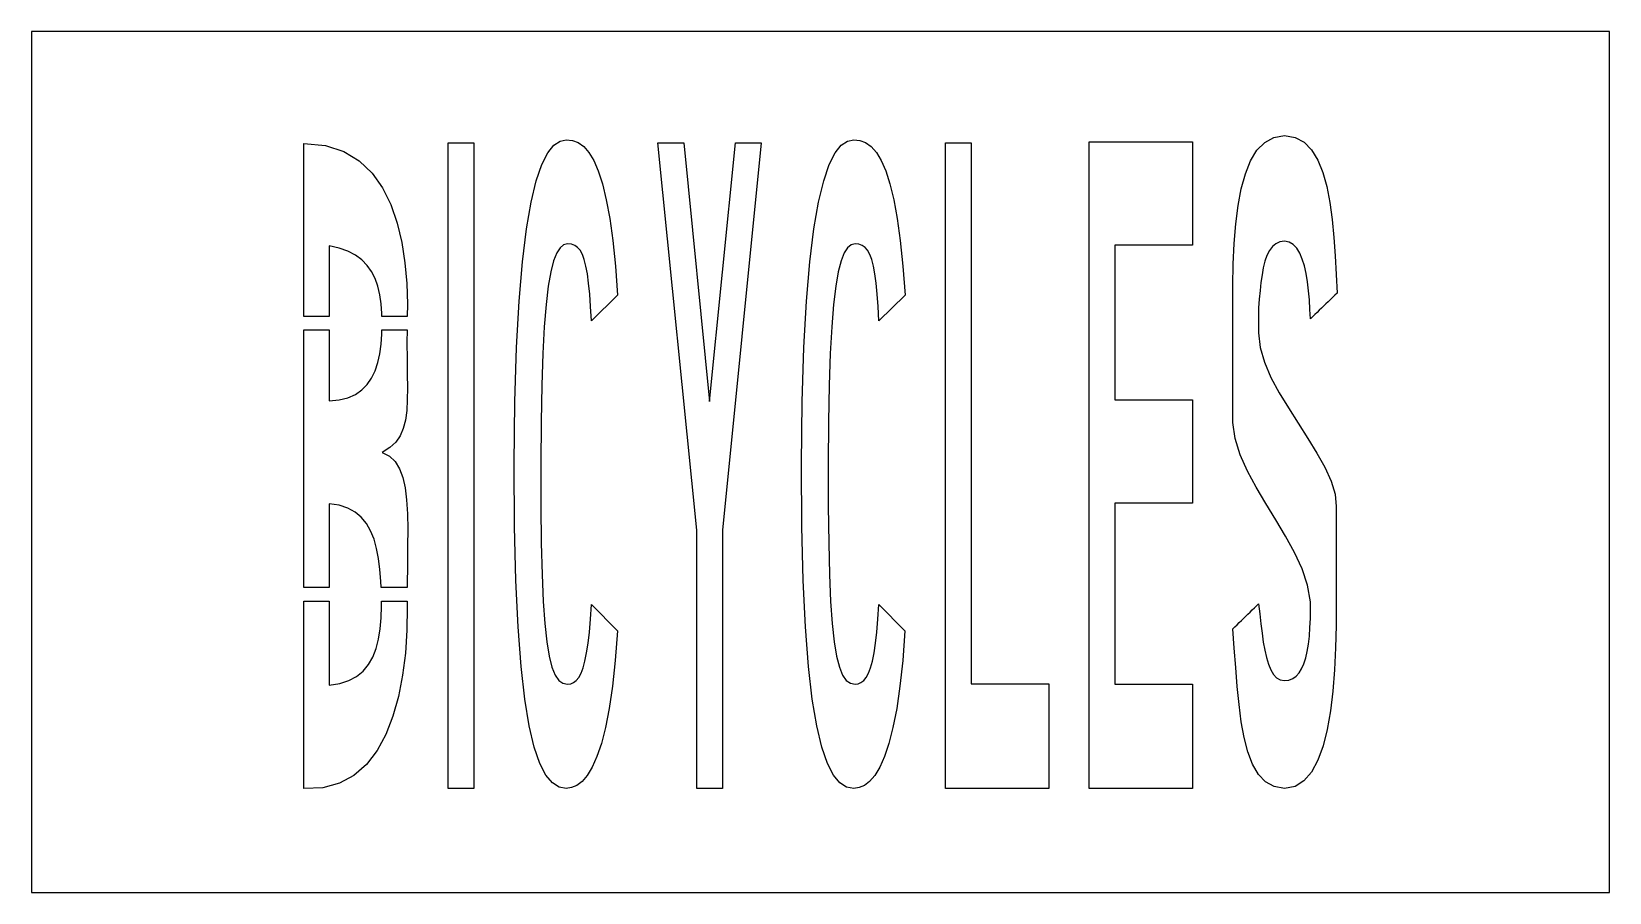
# Model space of a CAD drawing. Extents: x 0 to 88, y 0 to 48.
import ezdxf

# ---------------------------------------------------------------- set-up
doc = ezdxf.new("R2010")
doc.units = 0
doc.layers.add('CUT', color=7, linetype='Continuous')
doc.layers.add('OUTSIDE', color=1, linetype='Continuous')

msp = doc.modelspace()

# ---------------------------------------------------------------- linework, layer by layer
at = {"layer": 'CUT'}
for points in [[(20.96, 32.8038), (20.9555, 32.1142), (19.5423, 32.1142), (19.538, 32.2854), (19.4984, 32.8254), (19.4228, 33.3294), (19.3148, 33.7974), (19.1636, 34.2258), (18.9656, 34.6146), (18.7172, 34.9602), (18.4184, 35.2662), (18.0584, 35.5326), (17.6408, 35.7522), (17.1512, 35.925), (16.5932, 36.0582), (16.5932, 35.3382), (16.5932, 34.6182), (16.5932, 33.8982), (16.5932, 33.1782), (16.5932, 32.4582), (16.5932, 32.1142), (15.1928, 32.1142), (15.1928, 32.7606), (15.1928, 35.7558), (15.1928, 38.7546), (15.1928, 41.7498), (16.3844, 41.6382), (17.4068, 41.3106), (18.2708, 40.7922), (18.9908, 40.1118), (19.574, 39.291), (20.0384, 38.3514), (20.3912, 37.3254), (20.6504, 36.231), (20.8196, 35.097), (20.9204, 33.945)], [(23.228, 41.8038), (24.668, 41.8038), (24.668, 5.8038), (23.228, 5.8038)], [(31.0652, 33.9702), (30.9968, 34.4886), (30.9176, 34.9278), (30.8276, 35.2878), (30.7196, 35.5758), (30.5972, 35.8026), (30.4532, 35.9682), (30.2912, 36.0798), (30.104, 36.141), (29.8952, 36.159), (29.6756, 36.1122), (29.474, 35.9502), (29.2868, 35.6586), (29.114, 35.2158), (28.9592, 34.6038), (28.8188, 33.801), (28.6964, 32.7858), (28.5956, 31.5438), (28.5164, 30.0534), (28.4552, 28.293), (28.4156, 26.2446), (28.3976, 23.8866), (28.4012, 21.5286), (28.4264, 19.4802), (28.4696, 17.7198), (28.5344, 16.2294), (28.6208, 14.9874), (28.7288, 13.9722), (28.862, 13.1694), (29.0204, 12.5574), (29.2004, 12.1146), (29.4056, 11.823), (29.636, 11.6646), (29.8952, 11.6142), (30.068, 11.6358), (30.2264, 11.7006), (30.3776, 11.8158), (30.5144, 11.9886), (30.644, 12.2226), (30.7592, 12.525), (30.8636, 12.8994), (30.9572, 13.353), (31.04, 13.8894), (31.112, 14.5158), (31.1732, 15.2394), (31.2236, 16.0602), (32.6744, 14.5806), (32.552, 12.939), (32.4008, 11.5026), (32.2172, 10.2606), (32.012, 9.1986), (31.7816, 8.3058), (31.5332, 7.5714), (31.2704, 6.981), (30.9932, 6.5274), (30.7088, 6.1926), (30.4172, 5.9694), (30.1184, 5.8434), (29.8232, 5.8038), (29.4272, 5.8758), (29.0492, 6.1134), (28.6892, 6.5418), (28.3508, 7.1934), (28.0376, 8.097), (27.7568, 9.2814), (27.5084, 10.7718), (27.2996, 12.6042), (27.134, 14.8002), (27.0116, 17.3958), (26.936, 20.4126), (26.918, 23.8866), (26.954, 27.3606), (27.0476, 30.3774), (27.1916, 32.973), (27.3752, 35.169), (27.602, 37.0014), (27.8612, 38.4918), (28.1492, 39.6762), (28.4588, 40.5798), (28.7864, 41.2314), (29.1248, 41.6598), (29.474, 41.8974), (29.8232, 41.9694), (30.1616, 41.9334), (30.4856, 41.8074), (30.7916, 41.5878), (31.0832, 41.2602), (31.3532, 40.8138), (31.6052, 40.2306), (31.8392, 39.507), (32.0516, 38.625), (32.2424, 37.5738), (32.4116, 36.3462), (32.5628, 34.9242), (32.6852, 33.297), (31.2236, 31.8678), (31.1768, 32.667), (31.1264, 33.3654)], [(38.5352, 20.2038), (38.5352, 5.8038), (37.0952, 5.8038), (37.0952, 20.2038), (34.9352, 41.8038), (36.3752, 41.8038), (37.8152, 27.3822), (39.2552, 41.8038), (40.6988, 41.8038)], [(47.096, 33.9702), (47.0276, 34.4886), (46.9484, 34.9278), (46.8584, 35.2878), (46.7504, 35.5758), (46.628, 35.8026), (46.484, 35.9682), (46.322, 36.0798), (46.1348, 36.141), (45.926, 36.159), (45.7064, 36.1122), (45.5048, 35.9502), (45.3176, 35.6586), (45.1448, 35.2158), (44.99, 34.6038), (44.8496, 33.801), (44.7272, 32.7858), (44.6264, 31.5438), (44.5472, 30.0534), (44.486, 28.293), (44.4464, 26.2446), (44.4284, 23.8866), (44.432, 21.5286), (44.4572, 19.4802), (44.5004, 17.7198), (44.5652, 16.2294), (44.6516, 14.9874), (44.7596, 13.9722), (44.8928, 13.1694), (45.0512, 12.5574), (45.2312, 12.1146), (45.4364, 11.823), (45.6668, 11.6646), (45.926, 11.6142), (46.0988, 11.6358), (46.2572, 11.7006), (46.4084, 11.8158), (46.5452, 11.9886), (46.6748, 12.2226), (46.79, 12.525), (46.8944, 12.8994), (46.988, 13.353), (47.0708, 13.8894), (47.1428, 14.5158), (47.204, 15.2394), (47.2544, 16.0602), (48.7052, 14.5806), (48.5828, 12.939), (48.4316, 11.5026), (48.248, 10.2606), (48.0428, 9.1986), (47.8124, 8.3058), (47.564, 7.5714), (47.3012, 6.981), (47.024, 6.5274), (46.7396, 6.1926), (46.448, 5.9694), (46.1492, 5.8434), (45.854, 5.8038), (45.458, 5.8758), (45.08, 6.1134), (44.72, 6.5418), (44.3816, 7.1934), (44.0684, 8.097), (43.7876, 9.2814), (43.5392, 10.7718), (43.3304, 12.6042), (43.1648, 14.8002), (43.0424, 17.3958), (42.9668, 20.4126), (42.9488, 23.8866), (42.9848, 27.3606), (43.0784, 30.3774), (43.2224, 32.973), (43.406, 35.169), (43.6328, 37.0014), (43.892, 38.4918), (44.18, 39.6762), (44.4896, 40.5798), (44.8172, 41.2314), (45.1556, 41.6598), (45.5048, 41.8974), (45.854, 41.9694), (46.1924, 41.9334), (46.5164, 41.8074), (46.8224, 41.5878), (47.114, 41.2602), (47.384, 40.8138), (47.636, 40.2306), (47.87, 39.507), (48.0824, 38.625), (48.2732, 37.5738), (48.4424, 36.3462), (48.5936, 34.9242), (48.716, 33.297), (47.2544, 31.8678), (47.2076, 32.667), (47.1572, 33.3654)], [(56.7296, 5.8038), (50.966, 5.8038), (50.966, 41.7894), (52.406, 41.7894), (52.406, 11.625), (56.7296, 11.625)], [(64.7432, 27.4578), (64.7432, 21.6978), (60.4196, 21.6978), (60.4196, 11.6178), (64.7432, 11.6178), (64.7432, 5.8038), (58.9796, 5.8038), (58.9796, 41.8578), (64.7432, 41.8578), (64.7432, 36.0978), (60.4196, 36.0978), (60.4196, 27.4578)], [(71.7344, 40.8354), (72.0116, 40.1442), (72.2312, 39.3522), (72.404, 38.4702), (72.5336, 37.5198), (72.6272, 36.5226), (72.7028, 35.4966), (72.7568, 34.4562), (72.8072, 33.4194), (72.6812, 33.3006), (72.5588, 33.1782), (72.4364, 33.0594), (72.3104, 32.937), (72.188, 32.8182), (72.0656, 32.6994), (71.9396, 32.577), (71.8172, 32.4582), (71.6948, 32.3358), (71.5688, 32.217), (71.4464, 32.0982), (71.324, 31.9758), (71.2988, 32.5086), (71.2628, 33.0378), (71.2196, 33.549), (71.1584, 34.0422), (71.0828, 34.5066), (70.9892, 34.935), (70.8704, 35.3166), (70.7336, 35.6514), (70.5644, 35.9214), (70.37, 36.1266), (70.1432, 36.2598), (69.8804, 36.3066), (69.6176, 36.2742), (69.3944, 36.1734), (69.2, 36.0114), (69.038, 35.7882), (68.9012, 35.5146), (68.7896, 35.1978), (68.696, 34.8342), (68.624, 34.4382), (68.5628, 34.0098), (68.5124, 33.5598), (68.4728, 33.0882), (68.4368, 32.6022), (68.4368, 32.4834), (68.4368, 32.3682), (68.4368, 32.2494), (68.4368, 32.1342), (68.4368, 32.0154), (68.4368, 31.9002), (68.4368, 31.7814), (68.4368, 31.6662), (68.4368, 31.5474), (68.4368, 31.4322), (68.4368, 31.3134), (68.4368, 31.1982), (68.5232, 30.3882), (68.7608, 29.5602), (69.1244, 28.7178), (69.578, 27.8646), (70.0928, 27.0114), (70.6364, 26.1582), (71.18, 25.3194), (71.6876, 24.4986), (72.1304, 23.703), (72.4796, 22.9362), (72.7028, 22.2054), (72.7676, 21.5214), (72.7676, 21.075), (72.7676, 20.625), (72.7676, 20.1786), (72.7676, 19.7286), (72.7676, 19.2786), (72.7676, 18.8322), (72.7676, 18.3822), (72.7676, 17.9358), (72.7676, 17.4858), (72.7676, 17.0358), (72.7676, 16.5894), (72.7676, 16.1394), (72.7532, 14.883), (72.7244, 13.6302), (72.6632, 12.4062), (72.5696, 11.229), (72.44, 10.1166), (72.26, 9.0906), (72.0296, 8.1654), (71.7416, 7.3662), (71.3888, 6.711), (70.964, 6.2214), (70.4636, 5.9118), (69.8804, 5.8038), (69.3008, 5.8974), (68.8184, 6.1638), (68.4188, 6.585), (68.0948, 7.1502), (67.8356, 7.8378), (67.6304, 8.6298), (67.4684, 9.5154), (67.3424, 10.473), (67.2416, 11.4846), (67.1588, 12.5394), (67.076, 13.6158), (66.9932, 14.6958), (67.112, 14.8146), (67.2344, 14.9298), (67.3532, 15.0486), (67.4756, 15.1638), (67.5944, 15.2826), (67.7132, 15.3978), (67.8356, 15.5166), (67.9544, 15.6318), (68.0768, 15.7506), (68.1956, 15.8658), (68.318, 15.9846), (68.4368, 16.0998), (68.498, 15.531), (68.5592, 14.9802), (68.624, 14.4546), (68.696, 13.9614), (68.7788, 13.5042), (68.8724, 13.0902), (68.9804, 12.723), (69.11, 12.4134), (69.2612, 12.1578), (69.4376, 11.9706), (69.6428, 11.8518), (69.8804, 11.8122), (70.1216, 11.8374), (70.334, 11.9202), (70.5248, 12.0534), (70.6904, 12.237), (70.8344, 12.471), (70.9568, 12.7518), (71.0612, 13.0758), (71.144, 13.443), (71.2124, 13.8498), (71.2628, 14.2926), (71.2988, 14.7714), (71.324, 15.2826), (71.3312, 16.2078), (71.1656, 17.1294), (70.856, 18.0474), (70.4348, 18.9618), (69.938, 19.8726), (69.3908, 20.7834), (68.8328, 21.6906), (68.2964, 22.5942), (67.8104, 23.4978), (67.4108, 24.4014), (67.1264, 25.3014), (66.9932, 26.205), (66.9932, 26.7414), (66.9932, 27.2778), (66.9932, 27.8142), (66.9932, 28.3506), (66.9932, 28.8834), (66.9932, 29.4198), (66.9932, 29.9562), (66.9932, 30.4926), (66.9932, 31.029), (66.9932, 31.5654), (66.9932, 32.1018), (66.9932, 32.6382), (66.9932, 33.8478), (67.0184, 35.0358), (67.0688, 36.1806), (67.1588, 37.275), (67.2848, 38.2974), (67.4612, 39.237), (67.6952, 40.0758), (67.9868, 40.7958), (68.3432, 41.3826), (68.7752, 41.8218), (69.2828, 42.099), (69.8804, 42.1962), (70.4708, 42.1026), (70.9712, 41.8326), (71.3924, 41.4042)], [(20.852, 26.3382), (20.7332, 25.8738), (20.5568, 25.467), (20.3084, 25.1106), (19.9772, 24.8046), (19.5524, 24.5382), (19.9592, 24.3222), (20.2796, 24.0198), (20.528, 23.6238), (20.7116, 23.1342), (20.8376, 22.5546), (20.9168, 21.885), (20.96, 21.1182), (20.978, 20.2614), (20.9744, 19.311), (20.9636, 18.267), (20.9528, 17.1294), (20.9528, 16.9942), (19.4951, 16.9942), (19.4804, 17.349), (19.43, 18.0042), (19.3508, 18.6126), (19.2428, 19.1814), (19.0988, 19.6962), (18.9116, 20.1606), (18.674, 20.571), (18.386, 20.9202), (18.0404, 21.2118), (17.63, 21.435), (17.1512, 21.5898), (16.6004, 21.6726), (16.604, 20.8302), (16.604, 19.9878), (16.604, 19.1454), (16.6004, 18.303), (16.6004, 17.4606), (16.5984, 16.9942), (15.1928, 16.9942), (15.1928, 17.7846), (15.1928, 20.7798), (15.1928, 23.775), (15.1928, 26.7702), (15.1928, 29.7654), (15.1928, 31.3622), (16.5932, 31.3622), (16.5932, 31.0182), (16.5932, 30.2982), (16.5932, 29.5782), (16.5932, 28.8582), (16.5932, 28.1382), (16.5932, 27.4182), (17.1512, 27.465), (17.6408, 27.5802), (18.0584, 27.7674), (18.4184, 28.0158), (18.7172, 28.3218), (18.9656, 28.6818), (19.1636, 29.0922), (19.3148, 29.5422), (19.4228, 30.0354), (19.4984, 30.5646), (19.538, 31.1226), (19.5439, 31.3622), (20.9481, 31.3622), (20.9384, 30.6654), (20.942, 29.733), (20.9528, 28.8942), (20.96, 28.1382), (20.9564, 27.465), (20.9204, 26.8674)], [(20.6936, 12.1146), (20.4668, 10.9338), (20.1572, 9.825), (19.7576, 8.8098), (19.268, 7.9098), (18.6776, 7.1394), (17.9792, 6.5238), (17.1728, 6.0846), (16.244, 5.8362), (15.1928, 5.8038), (15.1928, 8.799), (15.1928, 11.7942), (15.1928, 14.7894), (15.1928, 16.2422), (16.5952, 16.2422), (16.5932, 15.7758), (16.5896, 14.9334), (16.5896, 14.091), (16.5896, 13.2486), (16.5896, 12.4062), (16.5932, 11.5638), (17.1836, 11.6538), (17.6948, 11.8158), (18.1268, 12.0462), (18.494, 12.345), (18.7928, 12.7014), (19.0304, 13.119), (19.2176, 13.5942), (19.3544, 14.1162), (19.4444, 14.6886), (19.4984, 15.3042), (19.52, 15.963), (19.5156, 16.2422), (20.9528, 16.2422), (20.9528, 15.8982), (20.9312, 14.6166), (20.8484, 13.3494)]]:
    msp.add_lwpolyline(points, close=True, dxfattribs=at)
at = {"layer": 'OUTSIDE'}
msp.add_lwpolyline([(0, 0), (88, 0), (88, 48), (0, 48)], close=True, dxfattribs=at)

doc.saveas('drawing.dxf')
